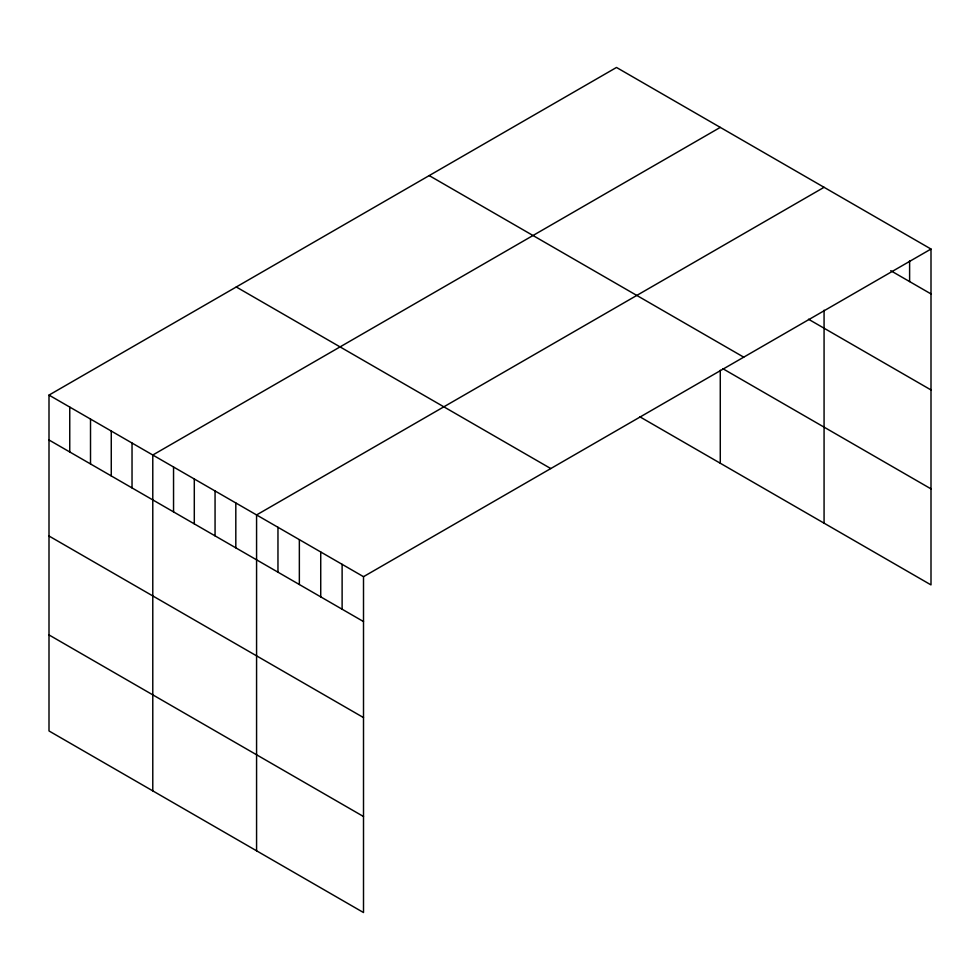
<?xml version="1.0" encoding="UTF-8"?>
<svg xmlns="http://www.w3.org/2000/svg" width="980" height="980" viewBox="0 0 980 980"><rect width="100%" height="100%" fill="white"/><g stroke="black" fill="none" stroke-linecap="round" stroke-linejoin="round"><path stroke-width="1.47" d="M49 395.099L363.507 576.681L363.507 912.539L49 730.958L49 395.099L616.494 67.461L931 249.043L931 584.901L639.842 416.794M720.276 127.388L152.782 455.026L152.782 790.872M824.07 187.303L256.576 514.941L256.576 850.799M363.507 576.681L931 249.043M890.747 270.688L931 293.927M808.5 319.223L931 389.942M429.216 175.592L743.722 357.161M722.873 368.713L931 488.873M236.278 286.981L550.785 468.563M49 439.983L363.507 621.565M49 536.011L363.507 717.581M49 634.93L363.507 816.512M909.611 260.631L909.611 281.579M824.07 310.207L824.07 523.161M720.276 370.22L720.276 463.234M342.118 564.333L342.118 609.217M320.73 551.985L320.73 596.869M299.353 539.637L299.353 584.521M277.965 527.289L277.965 572.173M235.813 502.961L235.813 547.845M215.061 490.98L215.061 535.864M194.297 479L194.297 523.871M173.546 467.007L173.546 511.891M132.031 443.046L132.031 487.918M111.267 431.053L111.267 475.937M90.515 419.073L90.515 463.957M69.752 407.092L69.752 451.964"/></g></svg>
